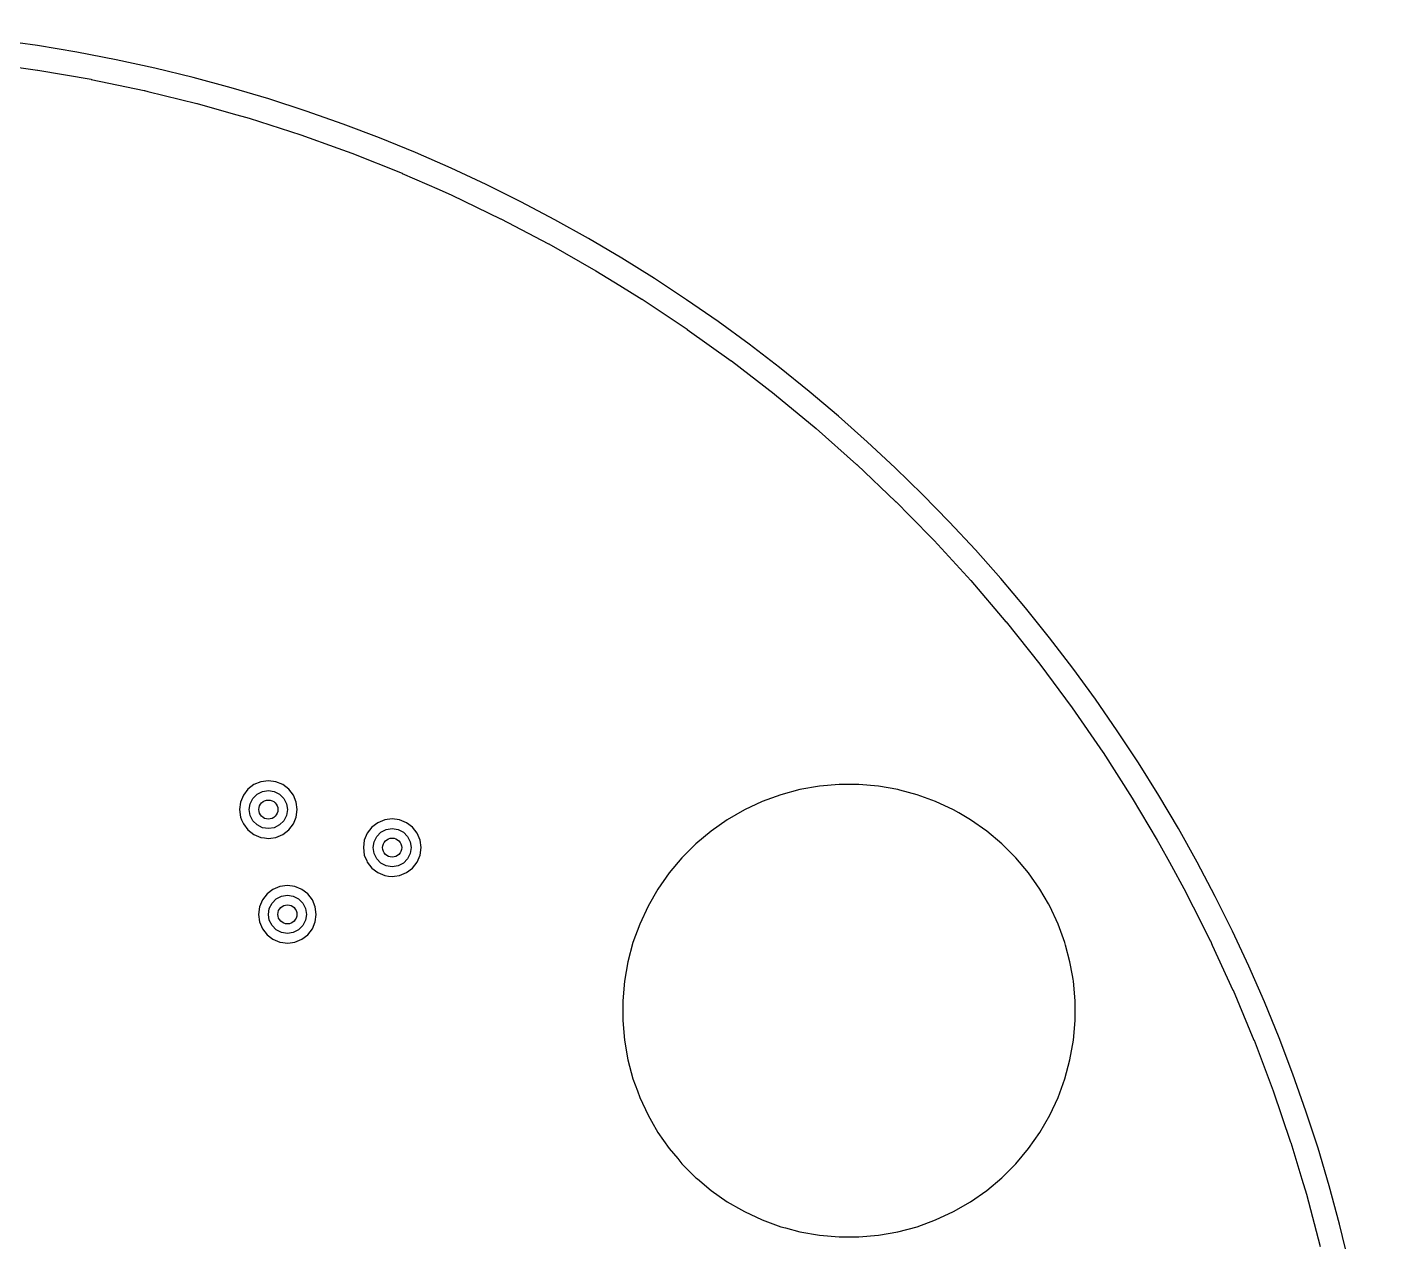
# Model space of a CAD drawing. Extents: x 116 to 183, y -110.2 to -37.6.
# Drawn here: x 154.34 to 182.95, y -63.07 to -37.57 of the extents above; entities that cross this region are included whole.
import ezdxf

# ---------------------------------------------------------------- set-up
doc = ezdxf.new("R2010")
doc.units = 0
doc.layers.add('BLACK', color=7, linetype='CONTINUOUS')

msp = doc.modelspace()

# ---------------------------------------------------------------- linework, layer by layer
at = {"layer": 'BLACK', "linetype": 'CONTINUOUS'}
for p, q in [((153.430222, -38.315687), (154.55444, -38.471926)), ((154.55444, -38.471926), (154.558571, -38.472574)), ((154.558571, -38.472574), (155.676655, -38.667513)), ((155.676655, -38.667513), (155.680828, -38.668315)), ((155.680828, -38.668315), (156.791474, -38.901719)), ((156.791474, -38.901719), (156.795647, -38.902671)), ((156.795647, -38.902671), (156.867491, -38.920379)), ((156.867491, -38.920379), (157.897601, -39.174278)), ((157.897601, -39.174278), (157.901706, -39.175365)), ((157.901706, -39.175365), (158.658014, -39.389724)), ((158.658014, -39.389724), (158.993609, -39.484841)), ((158.993609, -39.484841), (158.997707, -39.486079)), ((158.997707, -39.486079), (160.078328, -39.833073)), ((160.078328, -39.833073), (160.082294, -39.834423)), ((160.082294, -39.834423), (160.855455, -40.112477)), ((160.855455, -40.112477), (161.150267, -40.218501)), ((161.150267, -40.218501), (161.15427, -40.220019)), ((161.15427, -40.220019), (162.208341, -40.640726)), ((162.208341, -40.640726), (162.212257, -40.642368)), ((162.212257, -40.642368), (162.989254, -40.984033)), ((162.989254, -40.984033), (163.251174, -41.099206)), ((163.251174, -41.099206), (163.255063, -41.100997)), ((163.255063, -41.100997), (164.277559, -41.593405)), ((164.277559, -41.593405), (164.281383, -41.595328)), ((164.281383, -41.595328), (165.286336, -42.122768)), ((165.286336, -42.122768), (165.290061, -42.124806)), ((165.290061, -42.124806), (166.276184, -42.686604)), ((166.276184, -42.686604), (166.279837, -42.68877)), ((166.279837, -42.68877), (166.780865, -42.997588)), ((166.780865, -42.997588), (167.245953, -43.284254)), ((167.245953, -43.284254), (167.249558, -43.286562)), ((167.249558, -43.286562), (168.194597, -43.915071)), ((168.194597, -43.915071), (168.19808, -43.917475)), ((168.19808, -43.917475), (169.120836, -44.578211)), ((169.120836, -44.578211), (169.124273, -44.580763)), ((169.124273, -44.580763), (170.023654, -45.27294)), ((170.023654, -45.27294), (170.027001, -45.275609)), ((170.027001, -45.275609), (170.901973, -45.998432)), ((170.901973, -45.998432), (170.905225, -46.001215)), ((170.905225, -46.001215), (171.754688, -46.753774)), ((171.754688, -46.753774), (171.757843, -46.756667)), ((171.757843, -46.756667), (172.580865, -47.538135)), ((172.580865, -47.538135), (172.583912, -47.54113)), ((172.583912, -47.54113), (172.873754, -47.836019)), ((172.873754, -47.836019), (173.379461, -48.350531)), ((173.379461, -48.350531), (173.382408, -48.353635)), ((173.382408, -48.353635), (174.149527, -49.189994)), ((174.149527, -49.189994), (174.152366, -49.193198)), ((174.152366, -49.193198), (174.890181, -50.05556)), ((174.890181, -50.05556), (174.892907, -50.05886)), ((174.892907, -50.05886), (175.600511, -50.946166)), ((175.600511, -50.946166), (175.603122, -50.949559)), ((175.603122, -50.949559), (176.279668, -51.860749)), ((176.279668, -51.860749), (176.28216, -51.864229)), ((176.28216, -51.864229), (176.926852, -52.798226)), ((176.926852, -52.798226), (176.929222, -52.80179)), ((176.929222, -52.80179), (177.541308, -53.757508)), ((159.09716, -53.475463), (158.971718, -53.571718)), ((159.243237, -53.414956), (159.09716, -53.475463)), ((159.243239, -53.414955), (159.243237, -53.414956)), ((159.399999, -53.394318), (159.243239, -53.414955)), ((159.400001, -53.394318), (159.399999, -53.394318)), ((159.55676, -53.414955), (159.400001, -53.394318)), ((159.556762, -53.414956), (159.55676, -53.414955)), ((159.702841, -53.475464), (159.556762, -53.414956)), ((159.828282, -53.571718), (159.702841, -53.475464)), ((170.971578, -53.508904), (170.563073, -53.580935)), ((170.971582, -53.508904), (170.971578, -53.508904)), ((171.384825, -53.47275), (170.971582, -53.508904)), ((171.384829, -53.47275), (171.384825, -53.47275)), ((171.799651, -53.47275), (171.384829, -53.47275)), ((171.799654, -53.47275), (171.799651, -53.47275)), ((172.212899, -53.508904), (171.799654, -53.47275)), ((172.621406, -53.580935), (172.212899, -53.508904)), ((158.875463, -53.69716), (158.814956, -53.843237)), ((158.971718, -53.571718), (158.875463, -53.69716)), ((159.019577, -53.876393), (159.076393, -53.764886)), ((159.076393, -53.764886), (159.164886, -53.676393)), ((159.164886, -53.676393), (159.276393, -53.619577)), ((159.276393, -53.619577), (159.4, -53.6)), ((159.4, -53.6), (159.523607, -53.619577)), ((159.523607, -53.619577), (159.635114, -53.676393)), ((159.635114, -53.676393), (159.723607, -53.764886)), ((159.723607, -53.764886), (159.780423, -53.876393)), ((159.924536, -53.697159), (159.828282, -53.571718)), ((159.985044, -53.843238), (159.924536, -53.697159)), ((170.162386, -53.688297), (169.772556, -53.830184)), ((170.563056, -53.580939), (170.162386, -53.688297)), ((170.563073, -53.580935), (170.563056, -53.580939)), ((172.62141, -53.580935), (172.621406, -53.580935)), ((172.621416, -53.580937), (172.62141, -53.580935)), ((172.663758, -53.592282), (172.621416, -53.580937)), ((173.022093, -53.688297), (172.663758, -53.592282)), ((173.022103, -53.6883), (173.022093, -53.688297)), ((173.022104, -53.688301), (173.022103, -53.6883)), ((173.41191, -53.830179), (173.022104, -53.688301)), ((177.541308, -53.757508), (177.543553, -53.761149)), ((177.543553, -53.761149), (178.066452, -54.643237)), ((158.814955, -53.843239), (158.794318, -53.999998)), ((158.794318, -53.999998), (158.794318, -54.000001)), ((158.794318, -54.000001), (158.814955, -54.15676)), ((158.814956, -53.843237), (158.814955, -53.843239)), ((159, -54), (159.019577, -53.876393)), ((159.019577, -54.123607), (159, -54)), ((159.780423, -53.876393), (159.8, -54)), ((159.8, -54), (159.780423, -54.123607)), ((160.005682, -54), (159.985044, -53.843238)), ((159.985044, -54.156762), (160.005682, -54)), ((169.396606, -54.005493), (169.037374, -54.212897)), ((169.39663, -54.00548), (169.396606, -54.005493)), ((169.772556, -53.830184), (169.39663, -54.00548)), ((173.411912, -53.83018), (173.41191, -53.830179)), ((173.411923, -53.830184), (173.411912, -53.83018)), ((173.787849, -54.00548), (173.411923, -53.830184)), ((173.787873, -54.005493), (173.787849, -54.00548)), ((173.902409, -54.071621), (173.787873, -54.005493)), ((174.147114, -54.212902), (173.902409, -54.071621)), ((158.814955, -54.15676), (158.814956, -54.156762)), ((158.814956, -54.156762), (158.838214, -54.212913)), ((158.838214, -54.212913), (158.875464, -54.302841)), ((158.875464, -54.302841), (158.971718, -54.428282)), ((159.076393, -54.235114), (159.019577, -54.123607)), ((159.164886, -54.323607), (159.076393, -54.235114)), ((159.276393, -54.380423), (159.164886, -54.323607)), ((159.635114, -54.323607), (159.523607, -54.380423)), ((159.723607, -54.235114), (159.635114, -54.323607)), ((159.780423, -54.123607), (159.723607, -54.235114)), ((159.828282, -54.428282), (159.924536, -54.302841)), ((159.924536, -54.302841), (159.985044, -54.156762)), ((161.69716, -54.275463), (161.571718, -54.371718)), ((161.843237, -54.214956), (161.69716, -54.275463)), ((161.843239, -54.214955), (161.843237, -54.214956)), ((161.999999, -54.194318), (161.843239, -54.214955)), ((162.000001, -54.194318), (161.999999, -54.194318)), ((162.15676, -54.214955), (162.000001, -54.194318)), ((162.156762, -54.214956), (162.15676, -54.214955)), ((162.302841, -54.275464), (162.156762, -54.214956)), ((162.428282, -54.371718), (162.302841, -54.275464)), ((169.037348, -54.212913), (168.697562, -54.450834)), ((169.037374, -54.212897), (169.037348, -54.212913)), ((174.14712, -54.212906), (174.147114, -54.212902)), ((174.147131, -54.212913), (174.14712, -54.212906)), ((174.486917, -54.450834), (174.147131, -54.212913)), ((158.971718, -54.428282), (159.097159, -54.524536)), ((159.097159, -54.524536), (159.243238, -54.585044)), ((159.243238, -54.585044), (159.321619, -54.595363)), ((159.4, -54.4), (159.276393, -54.380423)), ((159.321619, -54.595363), (159.399999, -54.605682)), ((159.399999, -54.605682), (159.4, -54.605682)), ((159.523607, -54.380423), (159.4, -54.4)), ((159.4, -54.605682), (159.400001, -54.605682)), ((159.400001, -54.605682), (159.452254, -54.598802)), ((159.452254, -54.598802), (159.556762, -54.585044)), ((159.556762, -54.585044), (159.702841, -54.524536)), ((159.702841, -54.524536), (159.828282, -54.428282)), ((161.414955, -54.643239), (161.394318, -54.799998)), ((161.414956, -54.643237), (161.414955, -54.643239)), ((161.475463, -54.49716), (161.414956, -54.643237)), ((161.571718, -54.371718), (161.475463, -54.49716)), ((161.619577, -54.676393), (161.676393, -54.564886)), ((161.676393, -54.564886), (161.764886, -54.476393)), ((161.764886, -54.476393), (161.876393, -54.419577)), ((161.876393, -54.419577), (162, -54.4)), ((162, -54.4), (162.123607, -54.419577)), ((162.123607, -54.419577), (162.235114, -54.476393)), ((162.235114, -54.476393), (162.323607, -54.564886)), ((162.323607, -54.564886), (162.380423, -54.676393)), ((162.524536, -54.497159), (162.428282, -54.371718)), ((162.585044, -54.643238), (162.524536, -54.497159)), ((162.605682, -54.8), (162.585044, -54.643238)), ((168.697562, -54.450834), (168.379788, -54.717479)), ((174.804691, -54.717479), (174.486917, -54.450834)), ((178.066452, -54.643237), (178.122283, -54.737418)), ((161.394318, -54.799998), (161.394318, -54.800001)), ((161.394318, -54.800001), (161.414955, -54.95676)), ((161.6, -54.8), (161.619577, -54.676393)), ((161.619577, -54.923607), (161.6, -54.8)), ((161.676393, -55.035114), (161.619577, -54.923607)), ((162.380423, -54.923607), (162.323607, -55.035114)), ((162.380423, -54.676393), (162.4, -54.8)), ((162.4, -54.8), (162.380423, -54.923607)), ((162.585044, -54.956762), (162.605682, -54.8)), ((168.379788, -54.717479), (168.086469, -55.010798)), ((175.09801, -55.010798), (174.804691, -54.717479)), ((178.122283, -54.737418), (178.124393, -54.741122)), ((178.124393, -54.741122), (178.322274, -55.102839)), ((161.414955, -54.95676), (161.414956, -54.956762)), ((161.414956, -54.956762), (161.464326, -55.075953)), ((161.464326, -55.075953), (161.475464, -55.102841)), ((161.475464, -55.102841), (161.571718, -55.228282)), ((161.764886, -55.123607), (161.676393, -55.035114)), ((161.876393, -55.180423), (161.764886, -55.123607)), ((162, -55.2), (161.876393, -55.180423)), ((162.123607, -55.180423), (162, -55.2)), ((162.235114, -55.123607), (162.123607, -55.180423)), ((162.323607, -55.035114), (162.235114, -55.123607)), ((162.428282, -55.228282), (162.524536, -55.102841)), ((162.524536, -55.102841), (162.585044, -54.956762)), ((168.086469, -55.010798), (167.819824, -55.328572)), ((175.364655, -55.328572), (175.09801, -55.010798)), ((178.322274, -55.102839), (178.669082, -55.736789)), ((161.571718, -55.228282), (161.697159, -55.324536)), ((161.697159, -55.324536), (161.843238, -55.385044)), ((161.843238, -55.385044), (161.921619, -55.395363)), ((161.921619, -55.395363), (161.999999, -55.405682)), ((161.999999, -55.405682), (162, -55.405682)), ((162, -55.405682), (162.000001, -55.405682)), ((162.000001, -55.405682), (162.052254, -55.398802)), ((162.052254, -55.398802), (162.156762, -55.385044)), ((162.156762, -55.385044), (162.302841, -55.324536)), ((162.302841, -55.324536), (162.428282, -55.228282)), ((167.819824, -55.328572), (167.581903, -55.668358)), ((175.602576, -55.668358), (175.364655, -55.328572)), ((159.371718, -55.771718), (159.275463, -55.89716)), ((159.49716, -55.675463), (159.371718, -55.771718)), ((159.643237, -55.614956), (159.49716, -55.675463)), ((159.643239, -55.614955), (159.643237, -55.614956)), ((159.799999, -55.594318), (159.643239, -55.614955)), ((159.800001, -55.594318), (159.799999, -55.594318)), ((159.95676, -55.614955), (159.800001, -55.594318)), ((159.956762, -55.614956), (159.95676, -55.614955)), ((160.085748, -55.668384), (159.956762, -55.614956)), ((160.102841, -55.675464), (160.085748, -55.668384)), ((160.228282, -55.771718), (160.102841, -55.675464)), ((160.324536, -55.897159), (160.228282, -55.771718)), ((167.581887, -55.668384), (167.374483, -56.027616)), ((167.581903, -55.668358), (167.581887, -55.668384)), ((175.60258, -55.668365), (175.602576, -55.668358)), ((175.602588, -55.668376), (175.60258, -55.668365)), ((175.78091, -55.977238), (175.602588, -55.668376)), ((178.669082, -55.736789), (178.671071, -55.740579)), ((178.671071, -55.740579), (178.823314, -56.043237)), ((159.214955, -56.043239), (159.194318, -56.199998)), ((159.214956, -56.043237), (159.214955, -56.043239)), ((159.275463, -55.89716), (159.214956, -56.043237)), ((159.4, -56.2), (159.419577, -56.076393)), ((159.419577, -56.076393), (159.476393, -55.964886)), ((159.476393, -55.964886), (159.564886, -55.876393)), ((159.564886, -55.876393), (159.676393, -55.819577)), ((159.676393, -55.819577), (159.8, -55.8)), ((159.8, -55.8), (159.923607, -55.819577)), ((159.923607, -55.819577), (160.035114, -55.876393)), ((160.035114, -55.876393), (160.123607, -55.964886)), ((160.123607, -55.964886), (160.180423, -56.076393)), ((160.180423, -56.076393), (160.2, -56.2)), ((160.385044, -56.043238), (160.324536, -55.897159)), ((160.405682, -56.2), (160.385044, -56.043238)), ((167.37447, -56.02764), (167.199174, -56.403566)), ((167.374483, -56.027616), (167.37447, -56.02764)), ((175.809996, -56.027616), (175.78091, -55.977238)), ((175.810009, -56.02764), (175.809996, -56.027616)), ((175.985305, -56.403566), (175.810009, -56.02764)), ((178.823314, -56.043237), (179.163258, -56.719044)), ((159.194318, -56.199998), (159.194318, -56.200001)), ((159.194318, -56.200001), (159.214955, -56.35676)), ((159.214955, -56.35676), (159.214956, -56.356762)), ((159.214956, -56.356762), (159.275464, -56.502841)), ((159.419577, -56.323607), (159.4, -56.2)), ((159.476393, -56.435114), (159.419577, -56.323607)), ((160.180423, -56.323607), (160.123607, -56.435114)), ((160.2, -56.2), (160.180423, -56.323607)), ((160.324536, -56.502841), (160.385044, -56.356762)), ((160.385044, -56.356762), (160.405682, -56.2)), ((159.275464, -56.502841), (159.371718, -56.628282)), ((159.371718, -56.628282), (159.497159, -56.724536)), ((159.564886, -56.523607), (159.476393, -56.435114)), ((159.676393, -56.580423), (159.564886, -56.523607)), ((159.8, -56.6), (159.676393, -56.580423)), ((159.923607, -56.580423), (159.8, -56.6)), ((160.035114, -56.523607), (159.923607, -56.580423)), ((160.123607, -56.435114), (160.035114, -56.523607)), ((160.102841, -56.724536), (160.228282, -56.628282)), ((160.228282, -56.628282), (160.324536, -56.502841)), ((167.199174, -56.403566), (167.057287, -56.793396)), ((175.985306, -56.403571), (175.985305, -56.403566)), ((175.985311, -56.40358), (175.985306, -56.403571)), ((176.127189, -56.793386), (175.985311, -56.40358)), ((159.497159, -56.724536), (159.643238, -56.785044)), ((159.643238, -56.785044), (159.706602, -56.793386)), ((159.706602, -56.793386), (159.799999, -56.805682)), ((159.799999, -56.805682), (159.8, -56.805682)), ((159.8, -56.805682), (159.800001, -56.805682)), ((159.800001, -56.805682), (159.855935, -56.798318)), ((159.855935, -56.798318), (159.956762, -56.785044)), ((159.956762, -56.785044), (160.102841, -56.724536)), ((167.057287, -56.793396), (166.949929, -57.194066)), ((176.12719, -56.793392), (176.127189, -56.793386)), ((176.127192, -56.793396), (176.12719, -56.793392)), ((176.141718, -56.847608), (176.127192, -56.793396)), ((176.234553, -57.194074), (176.141718, -56.847608)), ((179.163258, -56.719044), (179.181067, -56.754447)), ((179.181067, -56.754447), (179.182919, -56.758293)), ((179.182919, -56.758293), (179.224047, -56.847608)), ((179.224047, -56.847608), (179.657611, -57.78915)), ((166.949925, -57.194083), (166.877894, -57.602588)), ((166.949929, -57.194066), (166.949925, -57.194083)), ((176.286035, -57.486046), (176.234553, -57.194074)), ((176.299209, -57.56076), (176.286035, -57.486046)), ((166.877894, -57.602592), (166.84174, -58.015835)), ((166.877894, -57.602588), (166.877894, -57.602592)), ((176.306586, -57.602595), (176.299209, -57.56076)), ((176.34274, -58.015839), (176.306586, -57.602595)), ((179.657611, -57.78915), (179.659334, -57.793068)), ((179.659334, -57.793068), (180.098165, -58.8397)), ((166.84174, -58.015835), (166.84174, -58.430664)), ((176.34274, -58.430661), (176.34274, -58.015839)), ((166.84174, -58.430664), (166.877894, -58.843907)), ((176.306586, -58.843905), (176.34274, -58.430661)), ((166.877894, -58.843907), (166.877894, -58.843911)), ((166.877894, -58.843911), (166.949925, -59.252416)), ((176.234553, -59.252426), (176.306586, -58.843905)), ((180.098165, -58.8397), (180.099752, -58.843676)), ((180.099752, -58.843676), (180.502191, -59.904822)), ((166.949925, -59.252416), (166.949929, -59.252433)), ((166.949929, -59.252433), (167.057287, -59.653103)), ((176.127189, -59.653114), (176.234553, -59.252426)), ((167.057287, -59.653103), (167.05729, -59.653113)), ((167.05729, -59.653113), (167.057291, -59.653114)), ((167.057291, -59.653114), (167.150371, -59.90885)), ((175.985311, -60.04292), (176.127189, -59.653114)), ((167.150371, -59.90885), (167.199174, -60.042933)), ((167.199174, -60.042933), (167.37447, -60.418859)), ((175.810009, -60.418859), (175.985305, -60.042933)), ((175.985305, -60.042932), (175.985311, -60.04292)), ((175.985305, -60.042933), (175.985305, -60.042932)), ((180.502191, -59.904822), (180.50364, -59.90885)), ((180.50364, -59.90885), (180.869226, -60.983294)), ((167.37447, -60.418859), (167.374483, -60.418883)), ((167.374483, -60.418883), (167.447029, -60.544536)), ((167.447029, -60.544536), (167.581892, -60.778124)), ((175.602588, -60.778124), (175.81, -60.418877)), ((175.81, -60.418877), (175.810004, -60.418867)), ((175.810004, -60.418867), (175.810009, -60.418859)), ((167.581892, -60.778124), (167.581896, -60.77813)), ((167.581896, -60.77813), (167.581903, -60.778141)), ((167.581903, -60.778141), (167.819824, -61.117927)), ((175.364656, -61.117926), (175.602588, -60.778124)), ((167.819824, -61.117927), (167.996707, -61.328727)), ((175.098013, -61.435699), (175.364656, -61.117926)), ((180.869226, -60.983294), (180.870534, -60.98737)), ((180.870534, -60.98737), (181.103096, -61.75701)), ((167.996707, -61.328727), (168.086467, -61.435699)), ((168.086467, -61.435699), (168.379791, -61.729023)), ((174.804689, -61.729023), (175.098013, -61.435699)), ((168.379791, -61.729023), (168.409728, -61.754143)), ((168.409728, -61.754143), (168.697562, -61.995665)), ((174.486916, -61.995666), (174.804689, -61.729023)), ((181.103096, -61.75701), (181.19865, -62.073237)), ((168.697562, -61.995665), (169.037348, -62.233586)), ((174.147114, -62.233598), (174.486916, -61.995666)), ((181.19865, -62.073237), (181.198795, -62.073715)), ((181.198795, -62.073715), (181.199963, -62.077833)), ((181.199963, -62.077833), (181.490551, -63.174939)), ((169.037348, -62.233586), (169.037355, -62.23359)), ((169.037355, -62.23359), (169.037366, -62.233598)), ((169.037366, -62.233598), (169.335695, -62.405839)), ((173.787867, -62.44101), (174.147114, -62.233598)), ((169.335695, -62.405839), (169.396606, -62.441006)), ((169.396606, -62.441006), (169.39663, -62.441019)), ((169.39663, -62.441019), (169.772556, -62.616315)), ((169.772556, -62.616315), (169.772561, -62.616316)), ((169.772561, -62.616316), (169.77257, -62.616321)), ((169.77257, -62.616321), (170.162376, -62.758199)), ((173.022104, -62.758199), (173.41191, -62.616321)), ((173.41191, -62.616321), (173.411923, -62.616315)), ((173.411923, -62.616315), (173.787849, -62.441019)), ((173.787849, -62.441019), (173.787857, -62.441014)), ((173.787857, -62.441014), (173.787867, -62.44101)), ((170.162376, -62.758199), (170.162382, -62.7582)), ((170.162382, -62.7582), (170.162386, -62.758202)), ((170.162386, -62.758202), (170.261238, -62.784689)), ((170.261238, -62.784689), (170.563064, -62.865563)), ((170.563064, -62.865563), (170.971585, -62.937596)), ((170.971585, -62.937596), (171.384827, -62.973749)), ((171.799652, -62.973749), (172.212895, -62.937596)), ((172.212895, -62.937596), (172.621416, -62.865563)), ((172.621416, -62.865563), (173.022104, -62.758199)), ((171.384827, -62.973749), (171.384828, -62.97375)), ((171.384828, -62.97375), (171.384829, -62.97375)), ((171.384829, -62.97375), (171.799652, -62.97375)), ((171.799652, -62.97375), (171.799652, -62.973749))]:
    msp.add_line(p, q, dxfattribs=at)
at = {"layer": 'BLACK'}
for centre in [(159.4, -54), (162, -54.8), (159.8, -56.2)]:
    msp.add_circle(centre, 0.2, dxfattribs=at)
msp.add_arc((149.450502, -71.074296), 33.5, 0, 180, dxfattribs=at)

doc.saveas('drawing.dxf')
